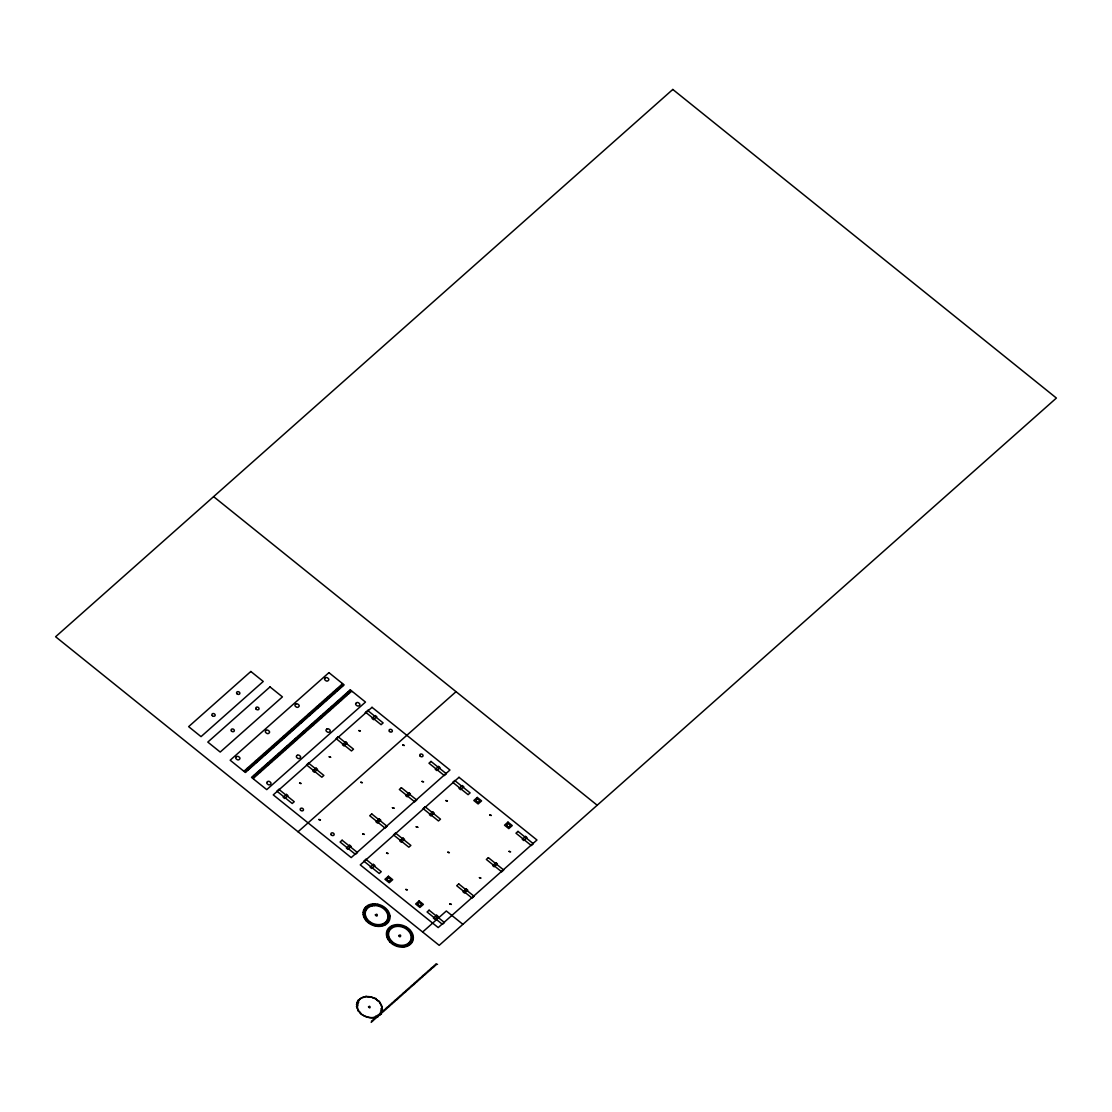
<?xml version="1.0" encoding="UTF-8"?>
<svg xmlns="http://www.w3.org/2000/svg" width="1112" height="1112" viewBox="0 0 1112 1112"><rect width="100%" height="100%" fill="white"/><g stroke="black" fill="none" stroke-linecap="round" stroke-linejoin="round"><path stroke-width="1.5" d="M341.926 683.449L342.01 684.158M253.731 778.845L253.647 778.136M365.153 712.736L368.128 710.109M298.03 831.776L456.045 691.678M422.63 932.009L446.329 910.992L462.898 924.336M243.57 770.672L244.418 770.699M352.059 691.65L351.253 691.594M437.516 964.34L436.807 964.271M381.541 1012.295C382.5 1012.49 381.791 1011.35 380.818 1010.294C383.584 1010.669 382.458 1009.154 380.943 1008.848C383.862 1007.5 380.554 1006.819 381.458 1005.206C380.651 1004.15 379.651 1003.58 379.456 1001.37C377.621 1000.995 376.481 1000.188 375.828 998.437C373.576 998.506 372.617 997.853 371.2 996.866C369.087 996.533 367.738 997.506 365.987 996.241C364.361 997.589 363.304 997.325 361.831 997.756C360.608 998.715 359.649 999.271 358.828 1000.619C356.368 999.41 359.037 1001.731 358.676 1002.357C356.354 1001.523 356.465 1002.635 358.272 1003.844C356.841 1003.844 355.187 1004.553 357.967 1005.373C357.758 1006.11 354.784 1006.652 357.633 1006.972C356.229 1009.098 359.371 1008.89 358.175 1011.086C359.551 1011.142 361.025 1013.24 360.955 1013.991C366.126 1017.244 371.672 1018.634 375.981 1016.882M341.898 685.312L342.538 684.686M340.341 686.688L340.981 686.062M338.771 688.078L339.41 687.452M337.214 689.454L337.853 688.842M335.657 690.844L336.297 690.218M334.086 692.234L334.726 691.608M332.53 693.61L333.169 692.984M330.973 695L331.612 694.375M329.416 696.376L330.042 695.764M327.845 697.766L328.485 697.141M326.289 699.156L326.956 698.558M324.732 700.532L325.385 699.948M323.161 701.922L323.828 701.324M321.604 703.298L322.271 702.714M320.047 704.688L320.701 704.104M318.477 706.078L319.144 705.481M316.92 707.454L317.587 706.871M308.441 728.555L307.774 729.152M306.884 729.931L306.203 730.542M305.327 731.321L304.646 731.918M303.757 732.711L303.089 733.308M302.2 734.087L301.519 734.684M300.643 735.477L299.962 736.074M299.072 736.853L298.405 737.464M297.516 738.243L296.834 738.841M295.959 739.633L295.278 740.231M403.336 992.891L402.655 993.489M401.766 994.281L401.098 994.879M400.209 995.657L399.528 996.269M398.652 997.047L397.971 997.645M397.081 998.437L396.414 999.035M395.524 999.813L394.843 1000.411M393.968 1001.203L393.287 1001.801M392.397 1002.579L391.73 1003.191M390.84 1003.969L390.159 1004.567M389.283 1005.359L388.602 1005.957M387.713 1006.735L387.045 1007.333M386.156 1008.125L385.475 1008.723M380.499 1014.019C383.709 1013.936 377.844 1013.824 380.026 1013.63M377.677 1015.645C379.109 1015.812 377.079 1018.161 378.205 1016.173M327.178 711.944L326.511 712.542M315.405 708.858L316.044 708.288M325.621 713.32L324.94 713.918M313.834 710.248L314.487 709.664M324.065 714.71L323.383 715.308M322.494 716.086L321.827 716.698M320.937 717.476L320.256 718.074M319.38 718.866L318.699 719.464M317.81 720.242L317.142 720.84M316.253 721.632L315.572 722.23M314.696 723.008L314.015 723.62M313.125 724.398L312.458 724.996M301.352 721.327L301.977 720.715M311.568 725.788L310.887 726.386M299.781 722.703L300.407 722.091M310.012 727.165L309.331 727.762M298.224 724.093L298.85 723.481M296.668 725.469L297.293 724.871M295.111 726.859L295.75 726.289M293.54 728.249L294.193 727.665M291.983 729.625L292.623 729.055M290.427 731.015L291.066 730.431M288.856 732.391L289.509 731.821M294.402 741.009L293.721 741.607M292.831 742.399L292.15 742.997M291.274 743.775L290.593 744.387M436.112 963.826L435.445 964.424M434.556 965.202L433.875 965.8M432.999 966.592L432.318 967.19M431.428 967.968L430.761 968.58M429.871 969.358L429.19 969.956M428.315 970.748L427.633 971.346M426.758 972.124L426.077 972.722M425.187 973.514L424.506 974.112M423.63 974.89L422.949 975.502M422.073 976.28L421.392 976.878M420.503 977.67L419.836 978.268M418.946 979.046L418.265 979.644M417.389 980.436L416.708 981.034M415.818 981.813L415.151 982.424M283.449 736.088L282.684 736.769M281.892 737.478L281.127 738.159M280.321 738.854L279.557 739.536M278.764 740.244L278 740.926M277.208 741.634L276.443 742.302M275.637 743.011L274.873 743.692M274.08 744.401L273.316 745.082M272.523 745.777L271.759 746.458M270.953 747.167L270.188 747.848M269.396 748.557L268.631 749.224M267.839 749.933L267.075 750.614M350.6 691.177L349.919 691.775M349.043 692.554L348.362 693.151M347.472 693.944L346.805 694.541M336.978 689.871L338.326 689.787L338.354 688.648M345.915 695.32L345.234 695.931M335.421 691.261L336.769 691.177L336.797 690.038M344.359 696.71L343.677 697.307M333.85 692.637L335.198 692.554L335.24 691.414M342.788 698.1L342.121 698.697M332.293 694.027L333.642 693.944L333.669 692.804M341.231 699.476L340.55 700.073M339.674 700.866L338.993 701.463M338.117 702.242L337.436 702.853M336.547 703.632L335.866 704.23M334.99 705.022L334.309 705.62M305.995 717.143L306.662 716.559M304.424 718.533L305.091 717.949M302.867 719.923L303.534 719.325M287.257 733.767L287.938 733.211M285.701 735.143L286.326 734.518M284.13 736.533L284.769 735.908M282.573 737.909L283.212 737.298M281.016 739.299L281.642 738.674M289.996 744.776L288.564 744.818L288.592 746.027M289.718 745.165L289.037 745.763M279.446 740.689L280.085 740.064M288.425 746.152L287.007 746.194L287.021 747.403M288.147 746.555L287.48 747.153M277.889 742.065L278.528 741.44M277.652 742.482L279.001 742.399L279.029 741.259M286.868 747.542L285.436 747.584L285.464 748.793M286.59 747.931L285.909 748.529M276.332 743.455L276.985 742.858M276.096 743.872L277.43 743.789L277.472 742.649M285.311 748.932L283.88 748.96L283.907 750.169M274.761 744.832L275.428 744.248M274.525 745.248L275.873 745.165L275.901 744.025M283.741 750.308L282.323 750.35L282.337 751.559M273.204 746.221L273.872 745.638M272.968 746.638L274.316 746.555L274.344 745.415M282.184 751.698L280.752 751.74L280.78 752.949M271.648 747.611L272.301 747.014M271.411 748.015L272.746 747.931L272.787 746.791M280.627 753.074L279.195 753.116L279.223 754.325M270.077 748.988L270.744 748.404M269.841 749.405L271.133 749.363L271.272 748.251M279.056 754.464L277.694 754.45L277.652 755.715M268.52 750.378L269.187 749.78M268.284 750.795L269.563 750.753L269.716 749.641M277.5 755.854L276.137 755.84L276.096 757.091M266.963 751.754L267.644 751.198M266.727 752.171L268.006 752.143L268.159 751.017M275.943 757.23L274.567 757.23L274.539 758.481M265.393 753.144L266.088 752.588M265.156 753.561L266.449 753.519L266.588 752.407M274.372 758.62L273.01 758.606L272.968 759.871M263.6 754.937L264.878 754.909L265.031 753.797M272.815 759.996L271.453 759.996L271.411 761.247M262.043 756.327L263.322 756.285L263.474 755.173M271.258 761.386L269.771 761.484L269.855 762.637M260.472 757.717L261.876 757.578L261.793 756.424M269.702 762.776L268.326 762.762L268.284 764.013M258.915 759.093L260.319 758.954L260.236 757.8M268.131 764.152L266.769 764.152L266.727 765.403M257.358 760.483L258.748 760.344L258.679 759.19M266.574 765.542L265.087 765.64L265.17 766.793M255.788 761.859L257.192 761.72L257.122 760.566M265.017 766.919L263.586 766.96L263.6 768.17M254.231 763.249L255.635 763.11L255.551 761.956M263.447 768.309L262.015 768.35L262.043 769.56M252.674 764.639L254.064 764.5L253.995 763.346M261.89 769.699L260.458 769.726L260.486 770.936M260.333 771.075L258.901 771.116L258.915 772.326M258.762 772.465L257.345 772.506L257.358 773.716M257.206 773.841L255.774 773.882L255.802 775.092M255.649 775.231L254.217 775.272L254.245 776.482M253.8 777.01L253.119 777.608M414.262 983.203L413.581 983.8M412.705 984.593L412.024 985.19M411.134 985.969L410.467 986.566M409.577 987.359L408.896 987.956M338.854 702.728L339.563 702.019M337.284 704.118L338.006 703.409M335.727 705.495L336.436 704.786M334.17 706.885L334.879 706.176M332.599 708.261L333.322 707.566M331.042 709.651L331.751 708.942M329.486 711.041L330.195 710.332M317.796 705.633L317.031 706.315M327.915 712.417L328.638 711.708M316.239 707.023L315.474 707.691M326.358 713.807L327.067 713.098M314.668 708.4L313.904 709.081M324.801 715.183L325.51 714.488M313.111 709.79L312.347 710.471M323.231 716.573L323.953 715.864M311.555 711.166L310.79 711.847M321.674 717.963L322.383 717.254M309.984 712.556L309.219 713.237M320.117 719.339L320.826 718.63M308.427 713.946L307.663 714.613M318.546 720.729L319.269 720.02M306.87 715.322L306.106 716.003M316.99 722.105L317.671 721.368M305.3 716.712L304.535 717.393M315.433 723.495L316.1 722.758M303.743 718.088L302.978 718.769M313.876 724.885L314.543 724.134M302.186 719.478L301.421 720.159M312.305 726.261L312.986 725.524M310.748 727.651L311.416 726.9M309.192 729.027L309.859 728.291M435.292 965.689L436.001 964.98M433.736 967.065L434.445 966.37M414.998 983.689L415.666 982.938M413.442 985.065L414.109 984.328M341.579 685.673L343.01 685.631L342.982 684.422M350.878 690.774L349.446 690.816L349.474 692.025M340.022 687.063L341.453 687.021L341.426 685.812M349.321 692.164L347.889 692.206L347.917 693.415M338.451 688.439L339.827 688.453L339.924 687.272M347.764 693.554L346.332 693.582L346.346 694.791M346.193 694.93L344.776 694.972L344.789 696.182M344.637 696.32L343.205 696.362L343.233 697.558M343.08 697.697L341.648 697.738L341.676 698.948M341.509 699.087C338.298 700.671 335.727 702.895 333.864 705.87M330.653 695.361L332.015 695.375L332.113 694.194M329.096 696.751L330.459 696.765L330.556 695.57M327.526 698.141L328.902 698.141L328.985 696.96M325.969 699.517L327.331 699.531L327.428 698.336M324.412 700.907L325.83 700.866L325.816 699.656M333.711 706.009L332.279 706.05L332.307 707.26M333.433 706.398L332.752 706.996M322.841 702.284L324.273 702.242L324.245 701.047M332.14 707.399L330.723 707.427L330.737 708.636M331.862 707.788L331.195 708.386M321.285 703.674L322.716 703.632L322.688 702.423M330.584 708.775L329.152 708.817L329.18 710.026M330.306 709.164L329.625 709.776M319.728 705.064L321.146 705.022L321.132 703.813M329.027 710.165L327.595 710.207L327.623 711.416M328.749 710.554L328.068 711.152M318.157 706.44L319.589 706.398L319.561 705.189M327.456 711.541L326.038 711.583L326.052 712.792M316.6 707.83L318.032 707.788L318.004 706.579M325.899 712.931L324.468 712.973L324.495 714.182M315.043 709.206L316.461 709.164L316.447 707.969M324.343 714.321L322.911 714.349L322.939 715.558M313.473 710.596L314.904 710.554L314.877 709.345M322.772 715.697L321.354 715.739L321.368 716.948M312.194 711.583L312.931 711.054M311.916 711.986L313.348 711.944L313.32 710.735M321.215 717.087L319.853 717.073L319.811 718.338M310.637 712.973L311.36 712.444M310.359 713.362L311.777 713.32L311.763 712.111M319.658 718.463L318.282 718.463L318.254 719.714M309.066 714.363L309.803 713.821M308.788 714.752L310.22 714.71L310.192 713.501M318.088 719.853L316.725 719.839L316.684 721.104M307.51 715.739L308.246 715.211M307.232 716.128L308.663 716.086L308.636 714.891M316.531 721.243L315.169 721.229L315.127 722.48M305.675 717.518L307.093 717.476L307.079 716.267M314.974 722.619L313.598 722.619L313.57 723.87M304.104 718.908L305.536 718.866L305.508 717.657M313.417 724.009L312.041 723.995L311.999 725.26M302.547 720.284L303.979 720.242L303.951 719.033M311.846 725.385L310.484 725.385L310.443 726.636M300.991 721.674L302.408 721.632L302.394 720.423M310.29 726.775L308.802 726.873L308.886 728.026M299.42 723.05L300.852 723.008L300.838 721.813M308.733 728.165L307.357 728.151L307.315 729.402M297.863 724.44L299.295 724.398L299.267 723.189M307.162 729.541L305.8 729.541L305.758 730.792M296.306 725.83L297.738 725.788L297.71 724.579M305.605 730.932L304.243 730.918L304.201 732.183M294.736 727.206L296.167 727.165L296.153 725.955M304.049 732.308L302.672 732.308L302.631 733.559M293.179 728.596L294.61 728.555L294.583 727.345M302.478 733.698L301.116 733.684L301.074 734.949M291.622 729.972L293.054 729.931L293.026 728.735M300.921 735.088L299.559 735.074L299.517 736.325M290.051 731.362L291.483 731.321L291.469 730.111M299.364 736.464L297.988 736.464L297.96 737.715M288.495 732.752L289.871 732.752L289.954 731.571M297.794 737.854L296.431 737.84L296.39 739.105M286.938 734.128L288.3 734.142L288.397 732.947M296.237 739.23L294.75 739.327L294.833 740.481M285.381 735.518L286.743 735.518L286.84 734.337M294.68 740.62L293.193 740.717L293.276 741.871M283.81 736.895L285.186 736.908L285.27 735.727M293.109 742.01L291.691 742.038L291.705 743.247M282.253 738.285L283.616 738.298L283.713 737.103M291.552 743.386L290.121 743.428L290.149 744.637M280.697 739.675L282.059 739.675L282.156 738.493M279.126 741.051L280.502 741.065L280.585 739.869M285.033 749.321L284.352 749.919M283.463 750.697L282.795 751.309M281.906 752.087L281.225 752.685M280.349 753.477L279.668 754.075M278.778 754.853L278.111 755.451M277.222 756.243L276.54 756.841M275.665 757.619L274.984 758.231M274.094 759.009L273.427 759.607M263.794 754.506L264.531 753.978M272.537 760.399L271.856 760.997M262.237 755.896L262.96 755.354M270.98 761.776L270.299 762.373M260.681 757.272L261.403 756.744M269.41 763.166L268.743 763.763M259.11 758.662L259.847 758.12M267.853 764.542L267.172 765.153M257.553 760.038L258.262 759.482M266.296 765.932L265.615 766.529M255.996 761.428L256.691 760.858M264.725 767.322L264.058 767.919M254.426 762.818L255.135 762.248M263.169 768.698L262.488 769.296M252.869 764.194L253.578 763.624M261.612 770.088L260.931 770.686M251.312 765.584L252.007 765.014M251.02 765.973L252.452 765.932L252.438 764.722M260.041 771.464L259.374 772.076M249.741 766.96L250.45 766.404M249.463 767.363L250.895 767.322L250.867 766.112M258.484 772.854L257.803 773.452M248.184 768.35L248.893 767.78M247.906 768.739L249.338 768.698L249.31 767.488M256.928 774.244L256.246 774.842M246.628 769.74L247.323 769.17M246.336 770.129L247.767 770.088L247.754 768.878M255.371 775.62L254.69 776.218M245.057 771.116L245.766 770.546M244.779 771.506L246.211 771.478L246.183 770.268M254.078 776.621L252.66 776.649L252.674 777.858M408.021 988.735L407.339 989.346M406.45 990.125L405.783 990.722M404.893 991.515L404.212 992.112M384.599 1009.501L383.918 1010.113M383.042 1010.891L382.361 1011.489M378.358 1015.047L379.97 1015.103L378.997 1015.464M376.787 1016.424L375.661 1016.159L377.371 1016.757M375.23 1017.814L374.549 1018.411M373.674 1019.204L372.993 1019.801M372.103 1020.58L371.436 1021.177M348.167 694.388L348.89 693.679M346.61 695.778L347.333 695.069M345.04 697.154L345.762 696.446M343.483 698.544L344.206 697.836M331.849 693.179L331.084 693.846M341.926 699.934L342.691 699.253M330.292 694.555L329.513 695.236M340.355 701.311L341.12 700.643M328.721 695.945L327.957 696.626M327.164 697.321L326.4 698.002M325.607 698.711L324.843 699.392M324.037 700.101L323.272 700.768M322.48 701.477L321.715 702.158M320.923 702.867L320.159 703.548M319.352 704.243L318.588 704.925M300.615 720.868L299.851 721.535M299.058 722.244L298.294 722.925M297.502 723.634L296.737 724.315M295.931 725.01L295.166 725.691M294.374 726.4L293.61 727.081M298.211 738.688L298.933 737.979M296.64 740.078L297.363 739.369M295.083 741.468L295.806 740.745M293.526 742.844L294.249 742.135M291.969 744.234L292.72 743.553M290.399 745.61L291.163 744.943M288.842 747L289.606 746.319M287.285 748.39L288.036 747.709M285.714 749.766L286.479 749.099M284.158 751.156L284.922 750.475M282.601 752.532L283.393 751.907M281.03 753.922L281.836 753.283M279.473 755.312L280.266 754.673M277.917 756.688L278.709 756.049M422.755 976.725L423.477 976.016M421.198 978.115L421.921 977.406M419.641 979.505L420.35 978.796M418.07 980.881L418.793 980.172M416.513 982.271L417.236 981.562M411.829 986.427L412.552 985.718M410.272 987.803L410.981 987.095M408.702 989.193L409.424 988.485M407.145 990.57L407.868 989.861M405.588 991.96L406.297 991.251M404.017 993.35L404.74 992.641M402.461 994.726L403.183 994.017M400.904 996.116L401.627 995.407M399.333 997.492L400.056 996.783M397.776 998.882L398.569 998.242M396.219 1000.272L397.012 999.632M394.649 1001.648L395.413 1000.981M393.092 1003.038L393.856 1002.357M391.535 1004.414L392.286 1003.747M389.964 1005.804L390.729 1005.123M388.408 1007.194L389.172 1006.513M386.851 1008.57L387.615 1007.903M385.28 1009.96L386.045 1009.279M341.217 684.867L340.453 685.548M349.682 692.971L350.447 692.289M339.646 686.257L338.882 686.924M338.09 687.633L337.325 688.314M336.533 689.023L335.768 689.704M334.976 690.399L334.198 691.08M333.405 691.789L332.641 692.47M307.537 730.348L308.302 729.681M305.967 731.738L306.731 731.057M304.41 733.128L305.174 732.447M302.853 734.504L303.618 733.823M292.817 727.79L292.053 728.457M301.282 735.894L302.047 735.213M291.261 729.166L290.482 729.847M299.726 737.27L300.49 736.603M289.69 730.556L288.925 731.237M288.133 731.932L287.369 732.613M286.576 733.322L285.798 734.003M285.006 734.712L284.241 735.379M276.304 758.036L277.152 757.439M266.268 751.323L265.504 752.004M274.747 759.427L275.581 758.829M264.712 752.699L263.947 753.38M273.177 760.817L274.025 760.205M263.155 754.089L262.39 754.77M271.62 762.193L272.468 761.595M261.584 755.479L260.82 756.146M270.063 763.583L270.869 762.943M260.027 756.855L259.263 757.536M268.492 764.959L269.299 764.319M258.47 758.245L257.706 758.926M266.936 766.349L267.742 765.709M256.9 759.621L256.135 760.302M265.379 767.739L266.185 767.085M255.343 761.011L254.578 761.692M263.822 769.115L264.614 768.475M253.786 762.401L253.022 763.068M262.251 770.505L263.058 769.865M252.215 763.777L251.451 764.458M260.695 771.881L261.501 771.241M250.659 765.167L249.894 765.848M259.138 773.271L259.944 772.631M249.102 766.543L248.337 767.224M257.567 774.661L258.373 774.008M247.545 767.933L246.767 768.614M256.01 776.037L256.816 775.398M245.974 769.323L245.21 769.99M254.453 777.427L255.218 776.746M432.082 968.399L432.888 967.746M430.525 969.775L431.331 969.136M428.954 971.165L429.76 970.512M427.397 972.541L428.162 971.874M425.84 973.931L426.605 973.25M424.27 975.321L425.034 974.64M383.682 1011.308L384.488 1010.669M382.125 1012.698L382.959 1012.087M375.87 1018.231L376.634 1017.549M374.313 1019.621L375.078 1018.939M372.756 1020.997L373.521 1020.329M371.186 1022.387L371.95 1021.706M379.762 1014.783L379.234 1014.255M213.601 496.633L597.2 805.241M367.78 710.554L383.126 722.897L381.096 724.69L365.751 712.347M381.319 1013.407C379.706 1013.56 380.735 1010.544 380.79 1012.879M366.112 917.539C362.554 919.332 369.198 918.54 366.418 920.819C369.907 919.415 366.904 923.836 369.573 922.056C370.81 925.101 373.576 923.433 375.495 925.935C377.677 924.225 380.054 927.158 381.763 924.656C384.001 927.533 381.93 921.876 385.002 924.795C382.917 921.723 388.171 924.531 386.309 922.487C385.266 920.736 387.518 922.279 388.366 921.862C388.185 921.264 385.975 919.304 388.533 920.236C388.866 919.054 388.435 918.512 389.395 917.386C387.782 917.539 387.657 915.927 389.714 916.107C390.229 914.759 386.309 915.607 388.352 914.147C389.687 913.383 386.809 912.674 387.657 911.159C385.475 909.922 384.335 907.322 381.819 906.586C380.387 905.071 379.122 906.739 377.76 904.376C376.468 907.364 374.841 902.054 374.327 905.571A11.662 9.118 21.6 0 1 387.337 919.61A11.662 9.118 21.6 0 1 368.086 920.18A11.662 9.118 21.6 0 1 374.271 905.641L372.909 904.139L372.047 905.849L370.157 904.626L370.254 906.377L368.086 905.502L368.419 907.406L366.112 906.933L366.974 908.671L364.792 908.393L365.987 910.102L363.916 910.116L365.348 911.826L363.318 912.34L365.125 913.772L363.346 914.495L365.389 915.51L363.999 916.844L366.112 917.608M389.422 938.264C387.462 939.237 388.435 939.807 390.493 939.946C389.367 940.961 389.436 942.114 391.702 941.35C390.979 943.24 393.801 944.005 394.649 944.255C397.623 946.785 400.278 945.395 403.753 946.91C404.518 945.103 406.658 945.575 407.812 945.478C409.786 945.7 406.464 942.295 409.355 944.13C412.079 944.7 407.492 941.655 410.536 942.406C413.594 943.56 408.674 940.335 411.454 940.696C414.651 941.211 409.619 939.376 411.676 938.806C414.998 939.14 410.912 937.847 411.482 937.013C415.123 936.763 410.717 936.054 411.259 935.011C414.804 935.136 408.841 931.606 409.48 931.078C411.537 929.715 404.879 928.923 406.353 927.575C402.419 926.074 399.472 925.17 395.497 925.392C396.15 927.088 390.117 925.226 391.869 927.547C391.327 928.728 388.046 926.296 390.423 929.159C388.769 929.159 387.31 928.812 389.269 930.897C385.864 930.355 388.449 931.481 388.074 932.926C384.738 932.231 388.936 933.969 387.991 934.844C384.794 934.733 388.602 935.692 388.547 936.665C386.198 936.86 387.699 937.75 389.422 938.264M377.538 1015.298L377.566 1015.214M375.383 914.884C377.566 918.707 378.288 912.146 375.383 914.884M398.694 935.609C400.57 939.445 402.002 932.954 398.694 935.609M299.587 783.112L301.143 783.557L299.615 783.029M318.852 819.488L320.409 819.933L318.852 819.488M329.221 756.841L330.764 757.3L329.221 756.799M358.842 730.584L360.385 731.029L358.856 730.528M360.83 782.278L362.373 782.723L360.83 782.236M362.804 833.972L364.361 834.417L362.818 833.931M368.503 1006.944C370.838 1009.988 370.477 1004.525 368.531 1006.833M386.587 853.099L388.13 853.543L386.587 853.057M392.439 807.701L393.982 808.146L392.439 807.701M402.794 745.054L404.337 745.513L402.822 744.971M405.852 889.475L407.395 889.92L405.852 889.433M416.208 826.828L417.764 827.272L416.208 826.828M422.06 781.43L423.602 781.875L422.073 781.388M445.842 800.557L447.385 801.001L445.842 800.557M447.816 852.265L449.373 852.709L447.844 852.167M449.804 903.959L451.347 904.403L449.804 903.959M479.425 877.688L480.982 878.132L479.453 877.604M489.794 815.04L491.337 815.485L489.794 814.999M509.06 851.417L510.603 851.861L509.074 851.333M672.802 89.446L55.6 636.745L439.198 945.339L1056.4 398.054L672.802 89.446M250.839 671.481L188.637 726.65L201.036 736.63L263.252 681.461L250.839 671.481M270.021 686.91L207.805 742.079L220.204 752.059L282.42 696.89L270.021 686.91M328.93 672.649L230.17 760.219L245.391 772.465L344.136 684.895L328.93 672.649M236.536 756.66L236.036 757.091A1.612 1.265 21.6 0 0 236.286 758.954L236.898 759.454A1.612 1.265 21.6 0 0 239.108 759.566L239.608 759.121A1.612 1.265 21.6 0 0 239.358 757.258L238.746 756.772A1.612 1.265 21.6 0 0 236.536 756.66M266.157 730.389L265.671 730.82A1.612 1.265 21.6 0 0 265.907 732.683L266.519 733.183A1.612 1.265 21.6 0 0 268.743 733.294L269.229 732.85A1.612 1.265 21.6 0 0 268.993 730.987L268.381 730.501A1.612 1.265 21.6 0 0 266.157 730.389M295.792 704.118L295.292 704.549A1.612 1.265 21.6 0 0 295.528 706.412L296.139 706.912A1.612 1.265 21.6 0 0 298.363 707.023L298.85 706.579A1.612 1.265 21.6 0 0 298.614 704.716L298.002 704.23A1.612 1.265 21.6 0 0 295.792 704.118M325.413 677.847L324.912 678.278A1.612 1.265 21.6 0 0 325.163 680.141L325.774 680.641A1.612 1.265 21.6 0 0 327.984 680.752L328.485 680.308A1.612 1.265 21.6 0 0 328.235 678.445L327.623 677.959A1.612 1.265 21.6 0 0 325.413 677.847M350.28 689.829L251.52 777.399L266.741 789.631L365.487 702.075L350.28 689.829M267.575 781.625L267.089 782.07A1.612 1.265 21.6 0 0 267.325 783.932L267.936 784.419A1.612 1.265 21.6 0 0 270.146 784.53L270.647 784.099A1.612 1.265 21.6 0 0 270.411 782.236L269.799 781.736A1.612 1.265 21.6 0 0 267.575 781.625M297.21 755.354L296.709 755.799A1.612 1.265 21.6 0 0 296.946 757.661L297.557 758.148A1.612 1.265 21.6 0 0 299.781 758.259L300.268 757.828A1.612 1.265 21.6 0 0 300.031 755.965L299.42 755.465A1.612 1.265 21.6 0 0 297.21 755.354M326.831 729.083L326.33 729.528A1.612 1.265 21.6 0 0 326.58 731.39L327.192 731.877A1.612 1.265 21.6 0 0 329.402 731.988L329.903 731.557A1.612 1.265 21.6 0 0 329.652 729.694L329.041 729.194A1.612 1.265 21.6 0 0 326.831 729.083M356.452 702.812L355.965 703.257A1.612 1.265 21.6 0 0 356.201 705.119L356.813 705.606A1.612 1.265 21.6 0 0 359.023 705.717L359.523 705.286A1.612 1.265 21.6 0 0 359.287 703.423L358.676 702.923A1.612 1.265 21.6 0 0 356.452 702.812M278.904 789.367L276.874 791.16L292.22 803.503L294.249 801.71L278.904 789.367M308.524 763.096L306.509 764.889L321.854 777.232L323.87 775.439L308.524 763.096M338.159 736.825L336.13 738.618L351.475 750.961L353.505 749.168L338.159 736.825M372.02 707.315L273.26 794.885L351.211 857.588L449.957 770.018L372.02 707.315M286.451 794.399L283.199 797.29L284.672 798.472L287.925 795.58L286.451 794.399M316.086 768.128L312.82 771.019L314.293 772.201L317.559 769.309L316.086 768.128M345.707 741.857L342.454 744.748L343.928 745.93L347.18 743.038L345.707 741.857M375.328 715.586L372.075 718.477L373.549 719.659L376.801 716.767L375.328 715.586M342.121 840.213L340.091 842.02L355.437 854.363L357.466 852.557L342.121 840.213M371.742 813.942L369.726 815.749L385.072 828.092L387.087 826.299L371.742 813.942M401.376 787.685L399.347 789.478L414.693 801.822L416.722 800.028L401.376 787.685M430.997 761.414L428.968 763.207L444.313 775.551L446.343 773.757L430.997 761.414M349.668 845.245L346.416 848.136L347.889 849.332L351.142 846.441L349.668 845.245M379.303 818.988L376.037 821.865L377.51 823.061L380.777 820.169L379.303 818.988M408.924 792.717L405.671 795.594L407.145 796.79L410.397 793.898L408.924 792.717M438.545 766.446L435.292 769.337L436.766 770.519L440.018 767.627L438.545 766.446M365.89 859.34L363.874 861.147L379.22 873.49L381.235 871.683L365.89 859.34M395.524 833.069L393.495 834.876L408.841 847.219L410.87 845.426L395.524 833.069M425.145 806.812L423.116 808.605L438.462 820.948L440.491 819.155L425.145 806.812M454.766 780.541L452.751 782.334L468.096 794.677L470.112 792.884L454.766 780.541M459.006 777.302L360.26 864.872L438.197 927.575L536.957 840.005L459.006 777.302M373.451 864.371L370.185 867.263L371.658 868.458L374.925 865.567L373.451 864.371M403.072 838.114L399.82 840.992L401.293 842.187L404.546 839.296L403.072 838.114M432.707 811.843L429.44 814.721L430.914 815.916L434.166 813.025L432.707 811.843M462.328 785.572L459.061 788.464L460.535 789.645L463.801 786.754L462.328 785.572M388.408 876.242L384.947 879.3L389.242 882.761L392.703 879.689L388.408 876.242M477.284 797.429L473.823 800.487L478.118 803.948L481.579 800.89L477.284 797.429M419.085 900.928L415.638 903.986L419.933 907.448L423.38 904.39L419.085 900.928M507.962 822.115L504.514 825.187L508.809 828.635L512.257 825.577L507.962 822.115M429.107 910.2L427.091 911.993L442.437 924.336L444.452 922.543L429.107 910.2M458.742 883.929L456.712 885.722L472.058 898.065L474.087 896.272L458.742 883.929M488.363 857.658L486.347 859.451L501.679 871.808L503.708 870.001L488.363 857.658M517.983 831.387L515.968 833.194L531.314 845.537L533.329 843.73L517.983 831.387M436.668 915.232L433.402 918.123L434.875 919.304L438.142 916.413L436.668 915.232M466.289 888.961L463.037 891.852L464.51 893.033L467.763 890.156L466.289 888.961M495.924 862.69L492.658 865.581L494.131 866.762L497.384 863.885L495.924 862.69M525.545 836.419L522.279 839.31L523.752 840.505L527.018 837.614L525.545 836.419M359.996 1012.81A13.052 10.216 21.6 0 0 381.541 1012.156A13.052 10.216 21.6 0 0 366.918 996.533A13.052 10.216 21.6 0 0 359.996 1012.81M391.396 940.905A11.662 9.118 21.6 0 0 410.648 940.321A11.662 9.118 21.6 0 0 397.582 926.365A11.662 9.118 21.6 0 0 391.396 940.905M389.798 941.85A13.858 10.842 21.6 0 0 412.677 941.169A13.858 10.842 21.6 0 0 397.151 924.572A13.858 10.842 21.6 0 0 389.798 941.85M366.487 921.139A13.858 10.842 21.6 0 0 389.367 920.444A13.858 10.842 21.6 0 0 373.84 903.847A13.858 10.842 21.6 0 0 366.487 921.139M300.587 810.245A1.696 1.334 21.6 0 0 303.395 810.161A1.696 1.334 21.6 0 0 301.491 808.132A1.696 1.334 21.6 0 0 300.587 810.245M331.279 834.945A1.696 1.334 21.6 0 0 334.086 834.848A1.696 1.334 21.6 0 0 332.182 832.818A1.696 1.334 21.6 0 0 331.279 834.945M387.588 880.231A1.696 1.334 21.6 0 0 390.395 880.148A1.696 1.334 21.6 0 0 388.491 878.119A1.696 1.334 21.6 0 0 387.588 880.231M418.279 904.918A1.696 1.334 21.6 0 0 421.073 904.834A1.696 1.334 21.6 0 0 419.168 902.805A1.696 1.334 21.6 0 0 418.279 904.918M476.464 801.418A1.696 1.334 21.6 0 0 479.272 801.335A1.696 1.334 21.6 0 0 477.368 799.306A1.696 1.334 21.6 0 0 476.464 801.418M507.155 826.119A1.696 1.334 21.6 0 0 509.949 826.021A1.696 1.334 21.6 0 0 508.045 823.992A1.696 1.334 21.6 0 0 507.155 826.119M389.464 731.446A1.696 1.334 21.6 0 0 392.272 731.362A1.696 1.334 21.6 0 0 390.368 729.319A1.696 1.334 21.6 0 0 389.464 731.446M420.155 756.132A1.696 1.334 21.6 0 0 422.963 756.049A1.696 1.334 21.6 0 0 421.059 754.005A1.696 1.334 21.6 0 0 420.155 756.132M212.295 715.655A1.696 1.334 21.6 0 0 215.102 715.572A1.696 1.334 21.6 0 0 213.198 713.529A1.696 1.334 21.6 0 0 212.295 715.655M236.981 693.763A1.696 1.334 21.6 0 0 239.789 693.679A1.696 1.334 21.6 0 0 237.885 691.636A1.696 1.334 21.6 0 0 236.981 693.763M256.163 709.178A1.696 1.334 21.6 0 0 258.971 709.095A1.696 1.334 21.6 0 0 257.067 707.065A1.696 1.334 21.6 0 0 256.163 709.178M231.477 731.071A1.696 1.334 21.6 0 0 234.271 730.987A1.696 1.334 21.6 0 0 232.38 728.958A1.696 1.334 21.6 0 0 231.477 731.071"/></g></svg>
